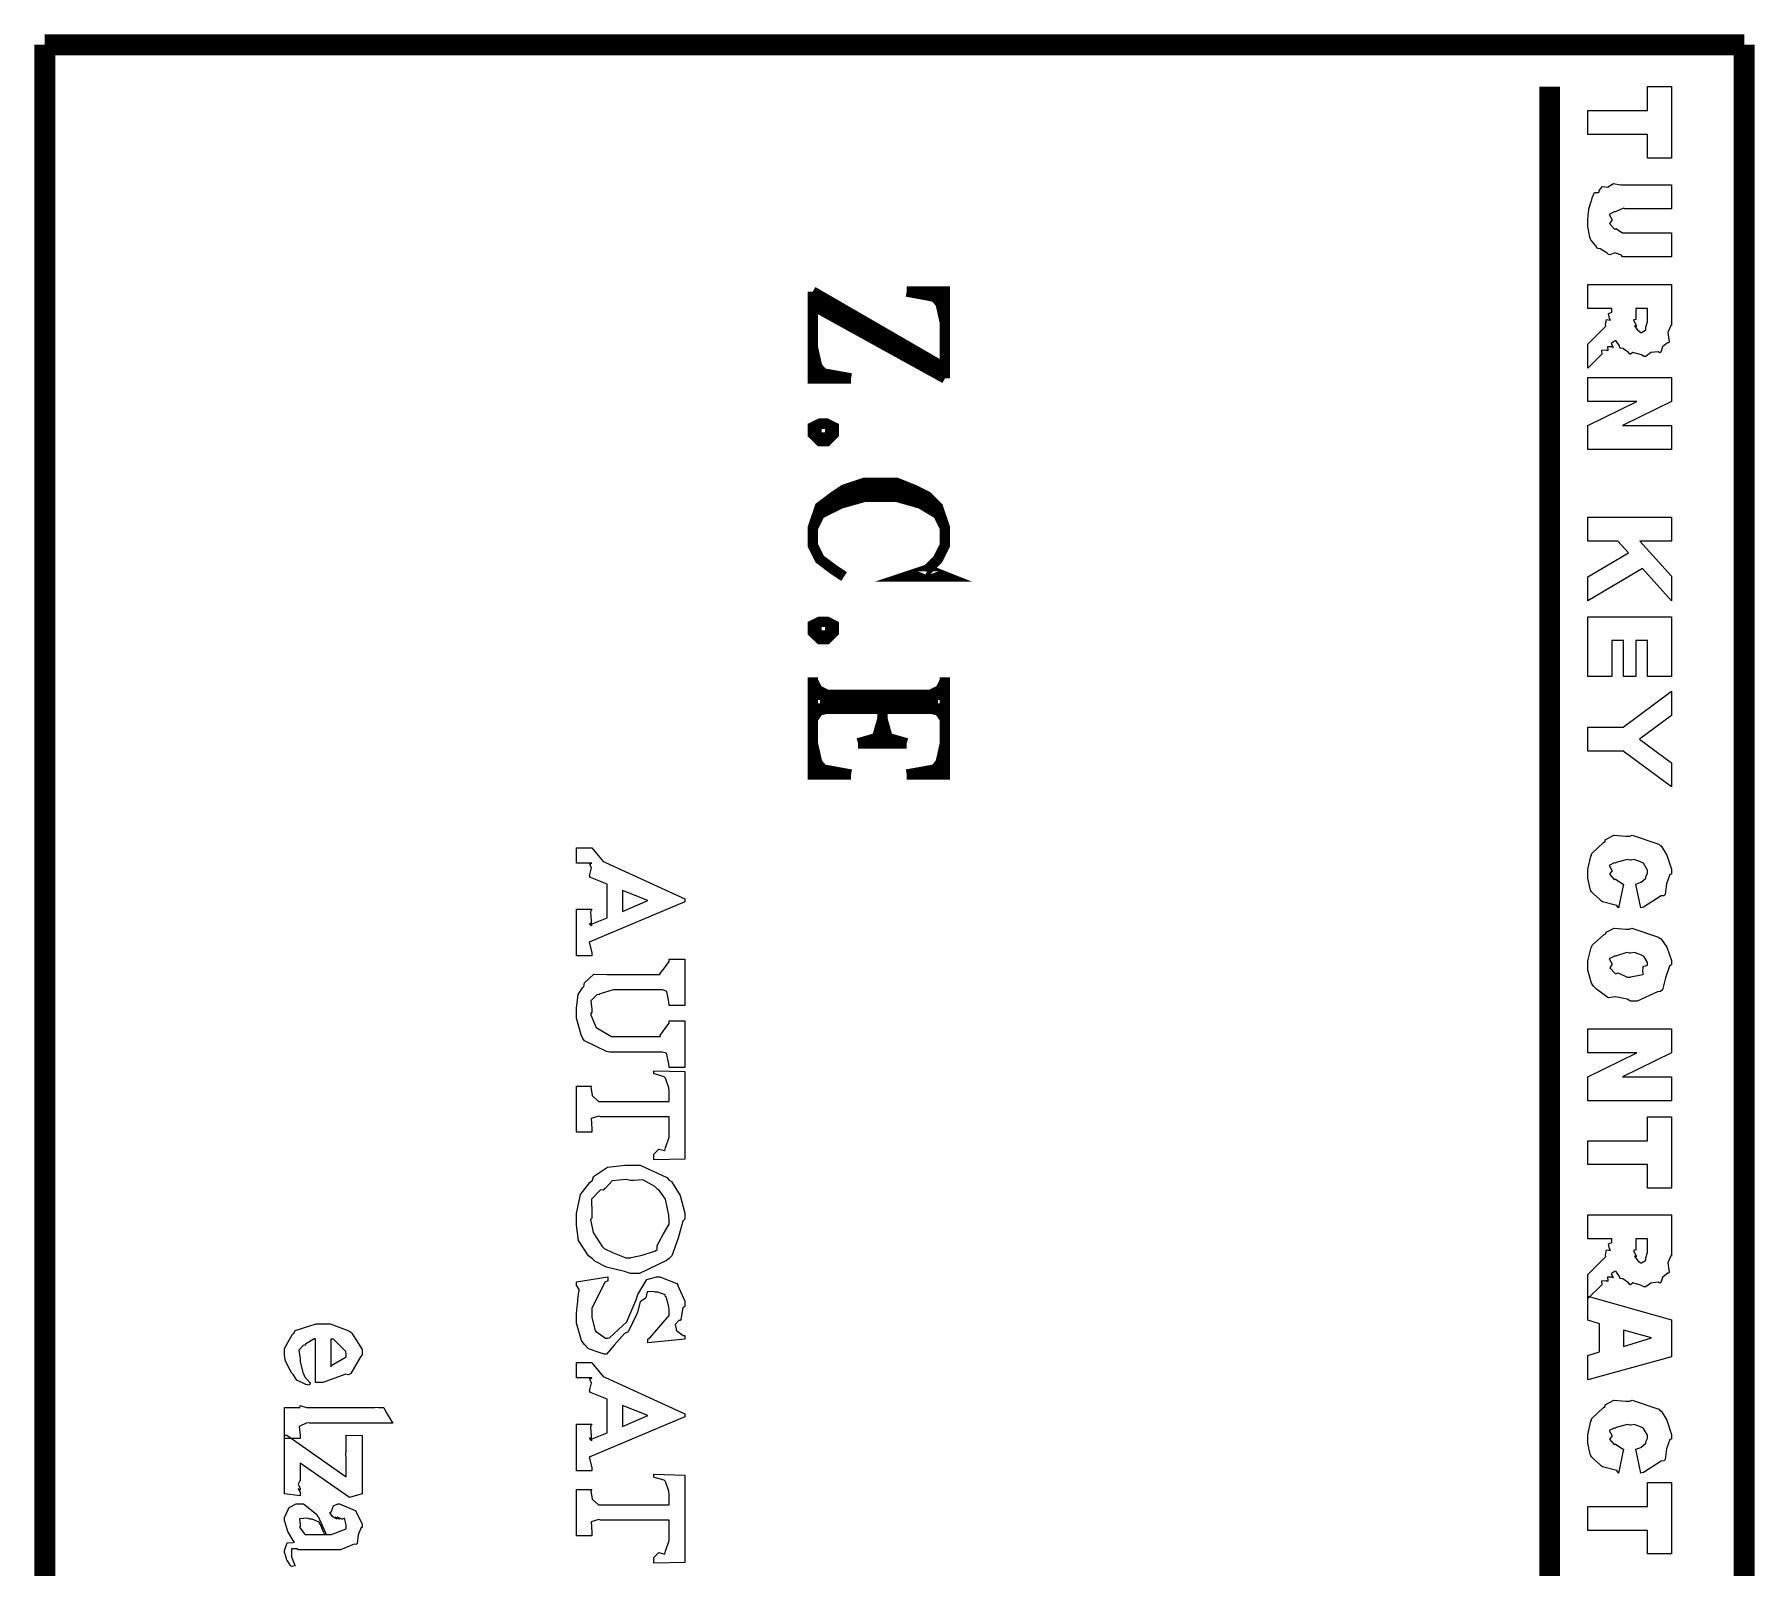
# Model space of a CAD drawing. Extents: x 0.2 to 11.6, y 0 to 16.4.
# Drawn here: x 1.257 to 2.082, y 1.586 to 2.322 of the extents above; entities that cross this region are included whole.
import ezdxf

# ---------------------------------------------------------------- set-up
doc = ezdxf.new("R2010")
doc.units = 0
doc.header["$MEASUREMENT"] = 0

msp = doc.modelspace()

# ---------------------------------------------------------------- linework, layer by layer
at = {"color": 0}
for points, const_width in [([(1.26166, 0.125), (1.26166, 2.31668)], 0.01), ([(2.07667, 2.31668), (1.26166, 2.31668)], 0.01), ([(2.07667, 2.31668), (2.07667, 0.125)], 0.01), ([(1.98335, 2.29665), (1.98335, 1.43164)], 0.01), ([(1.69336, 2.16168), (1.62999, 2.19835)], 0.005), ([(1.62999, 2.19835), (1.62999, 2.15668), (1.64833, 2.15668)], 0.005), ([(1.69336, 2.16), (1.62999, 2.19499)], 0.005), ([(1.69336, 2.15668), (1.69336, 2.19835), (1.67503, 2.19835)], 0.005), ([(1.69336, 2.19499), (1.67503, 2.19835)], 0.005), ([(1.69336, 2.19168), (1.685, 2.19835)], 0.005), ([(1.69336, 2.19), (1.68668, 2.19835)], 0.005), ([(1.69336, 2.18332), (1.69, 2.19835)], 0.005), ([(1.69336, 2.15668), (1.62999, 2.19168)], 0.005), ([(1.62999, 2.17165), (1.63336, 2.15668)], 0.005), ([(1.62999, 2.16499), (1.63667, 2.15668)], 0.005), ([(1.62999, 2.16168), (1.63997, 2.15668)], 0.005), ([(1.62999, 2.16), (1.64833, 2.15668)], 0.005), ([(1.685, 2.065), (1.69336, 2.06168), (1.67503, 2.06168), (1.685, 2.065), (1.69, 2.06999), (1.69336, 2.07667), (1.69336, 2.08501), (1.69, 2.095), (1.685, 2.09999), (1.67833, 2.10335), (1.66997, 2.10667), (1.655, 2.10667), (1.64501, 2.10335), (1.63997, 2.09999), (1.63336, 2.095), (1.62999, 2.08501), (1.62999, 2.07667), (1.63336, 2.06999), (1.63997, 2.065), (1.64501, 2.06168)], 0.005), ([(1.685, 2.09668), (1.67833, 2.09999), (1.66997, 2.10335), (1.655, 2.10335), (1.64501, 2.09999), (1.63997, 2.09668)], 0.005), ([(1.69336, 2.08501), (1.69, 2.09169), (1.68164, 2.09668), (1.66997, 2.09999), (1.655, 2.09999), (1.64333, 2.09668), (1.63336, 2.09169), (1.62999, 2.08501)], 0.005), ([(1.62999, 2.01335), (1.62999, 1.96669), (1.64833, 1.96669)], 0.005), ([(1.63336, 2.00499), (1.62999, 2.01167)], 0.005), ([(1.69336, 2.01335), (1.69336, 1.96669), (1.67503, 1.96669)], 0.005), ([(1.69336, 2.01167), (1.69, 2.00499)], 0.005), ([(1.63667, 2.00499), (1.62999, 2.00836)], 0.005), ([(1.69336, 2.00499), (1.62999, 2.00499)], 0.005), ([(1.69336, 2.00836), (1.68668, 2.00499)], 0.005), ([(1.69336, 1.99832), (1.62999, 1.99832)], 0.005), ([(1.63667, 1.99832), (1.62999, 1.99669)], 0.005), ([(1.63336, 1.99832), (1.62999, 1.99333)], 0.005), ([(1.69, 2.00168), (1.63336, 2.00168)], 0.005), ([(1.66667, 1.98167), (1.66336, 1.99333), (1.66, 1.98167)], 0.005), ([(1.66336, 1.99832), (1.66336, 1.98167)], 0.005), ([(1.69336, 1.99669), (1.68668, 1.99832)], 0.005), ([(1.69336, 1.99333), (1.69, 1.99832)], 0.005), ([(1.66997, 1.98167), (1.66336, 1.98665), (1.65668, 1.98167)], 0.005), ([(1.62999, 1.98167), (1.63336, 1.96669)], 0.005), ([(1.67503, 1.98167), (1.66336, 1.98503), (1.65169, 1.98167)], 0.005), ([(1.67503, 1.98167), (1.65169, 1.98167)], 0.005), ([(1.69336, 1.98167), (1.69, 1.96669)], 0.005), ([(1.62999, 1.97499), (1.63667, 1.96669)], 0.005), ([(1.62999, 1.97168), (1.63997, 1.96669)], 0.005), ([(1.62999, 1.97), (1.64833, 1.96669)], 0.005), ([(1.69336, 1.97), (1.67503, 1.96669)], 0.005), ([(1.69336, 1.97168), (1.685, 1.96669)], 0.005), ([(1.69336, 1.97499), (1.68668, 1.96669)], 0.005)]:
    msp.add_lwpolyline(points, dxfattribs=dict(at, const_width=const_width))
for points in [[(2.04183, 2.29665), (2.04183, 2.26238), (2.03033, 2.26238), (2.03033, 2.27365), (2.00168, 2.27365), (2.00168, 2.28515), (2.03033, 2.28515), (2.03033, 2.29665), (2.04183, 2.29665)], [(2.04183, 2.22657), (2.04183, 2.21506), (2.01839, 2.21506), (2.01785, 2.21582), (2.01465, 2.2169), (2.01221, 2.21599), (2.01167, 2.21615), (2.01074, 2.2169), (2.00754, 2.21881), (2.00646, 2.21903), (2.00624, 2.21918), (2.00549, 2.22026), (2.00315, 2.22319), (2.00299, 2.22353), (2.00265, 2.22439), (2.00168, 2.2296), (2.00168, 2.23133), (2.00168, 2.23281), (2.00206, 2.23665), (2.00211, 2.23719), (2.00217, 2.23807), (2.00347, 2.24208), (2.00364, 2.2424), (2.00369, 2.24333), (2.00493, 2.24593), (2.00678, 2.24582), (2.00711, 2.2461), (2.00706, 2.24675), (2.00868, 2.24875), (2.01129, 2.24837), (2.01167, 2.24849), (2.01161, 2.24875), (2.01394, 2.25017), (2.01731, 2.24957), (2.01839, 2.24957), (2.04183, 2.24957), (2.04183, 2.23807), (2.01947, 2.23807), (2.01872, 2.23833), (2.01525, 2.23682), (2.01492, 2.23654), (2.01426, 2.23665), (2.01199, 2.23535), (2.01318, 2.23301), (2.01318, 2.23221), (2.01307, 2.23226), (2.01215, 2.23107), (2.01449, 2.22835), (2.01471, 2.22808), (2.01471, 2.22814), (2.01514, 2.22862), (2.01839, 2.22657), (2.01947, 2.22657), (2.04183, 2.22657)], [(2.00168, 2.20176), (2.04183, 2.20176), (2.04183, 2.18201), (2.04144, 2.18207), (2.03999, 2.17871), (2.04075, 2.17426), (2.04053, 2.17378), (2.03982, 2.17378), (2.03754, 2.17182), (2.03674, 2.16932), (2.03618, 2.169), (2.03543, 2.16949), (2.03196, 2.16906), (2.02946, 2.16726), (2.0286, 2.16726), (2.02746, 2.16797), (2.02333, 2.16911), (2.02214, 2.16829), (2.02186, 2.16835), (2.02115, 2.16917), (2.0185, 2.17111), (2.01731, 2.17122), (2.01708, 2.17139), (2.01682, 2.17225), (2.01546, 2.17432), (2.01535, 2.17464), (2.01476, 2.17469), (2.01281, 2.17344), (2.01378, 2.17176), (2.01361, 2.1716), (2.01313, 2.17188), (2.01118, 2.17188), (2.01129, 2.17003), (2.01101, 2.16986), (2.01053, 2.17019), (2.00831, 2.17003), (2.0084, 2.16824), (2.00819, 2.16812), (2.00168, 2.16162), (2.00168, 2.17312), (2.01036, 2.18181), (2.01014, 2.18251), (2.01058, 2.18494), (2.01247, 2.18468), (2.01253, 2.18485), (2.0121, 2.18544), (2.01167, 2.18782), (2.01318, 2.18853), (2.01318, 2.18875), (2.01318, 2.19026), (2.00168, 2.19026), (2.00168, 2.20176)], [(2.02468, 2.19026), (2.02468, 2.18485), (2.02458, 2.18494), (2.0236, 2.18474), (2.0249, 2.18201), (2.0249, 2.18158), (2.02479, 2.18175), (2.02408, 2.18197), (2.02567, 2.17974), (2.02576, 2.17964), (2.02576, 2.17964), (2.02707, 2.17876), (2.0275, 2.17876), (2.0275, 2.17876), (2.02935, 2.17985), (2.02946, 2.18007), (2.02957, 2.18121), (2.03033, 2.18381), (2.03033, 2.18463), (2.03033, 2.19026), (2.02468, 2.19026)], [(2.04183, 2.15713), (2.04183, 2.14561), (2.01839, 2.13411), (2.04183, 2.13411), (2.04183, 2.12261), (2.00168, 2.12261), (2.00168, 2.13411), (2.02513, 2.14561), (2.00168, 2.14561), (2.00168, 2.15713), (2.04183, 2.15713)], [(2.04183, 2.09022), (2.04183, 2.07872), (2.02664, 2.07872), (2.04183, 2.06179), (2.04183, 2.05007), (2.02794, 2.06549), (2.00168, 2.05007), (2.00168, 2.06158), (2.02121, 2.07308), (2.016, 2.07872), (2.00168, 2.07872), (2.00168, 2.09022), (2.04183, 2.09022)], [(2.04183, 2.04243), (2.04183, 2.01378), (2.03033, 2.01378), (2.03033, 2.03093), (2.02468, 2.03093), (2.02468, 2.01378), (2.01882, 2.01378), (2.01882, 2.03093), (2.01318, 2.03093), (2.01318, 2.01378), (2.00168, 2.01378), (2.00168, 2.04243), (2.04183, 2.04243)], [(2.04183, 2.00663), (2.04183, 1.99511), (2.02642, 1.98361), (2.04183, 1.97233), (2.04183, 1.96083), (2.01861, 1.97797), (2.00168, 1.97797), (2.00168, 1.98947), (2.01861, 1.98947), (2.04183, 2.00663)], [(1.51665, 1.87978), (1.51665, 1.90213), (1.52403, 1.90213), (1.52344, 1.90093), (1.52382, 1.8941), (1.52382, 1.8941), (1.5236, 1.89447), (1.52285, 1.89551), (1.52339, 1.89475), (1.52339, 1.89475), (1.53142, 1.898), (1.53142, 1.91407), (1.52339, 1.91732), (1.52289, 1.91808), (1.52382, 1.92199), (1.52382, 1.9221), (1.5236, 1.92247), (1.52311, 1.92389), (1.52403, 1.92421), (1.52403, 1.92426), (1.51665, 1.92426), (1.51665, 1.93164), (1.52403, 1.93164), (1.52393, 1.93153), (1.52946, 1.92503), (1.53054, 1.92449), (1.56853, 1.90713), (1.56853, 1.9056), (1.52274, 1.88629), (1.52274, 1.88629), (1.52403, 1.8814), (1.52403, 1.87978), (1.51665, 1.87978)], [(2.01882, 1.91422), (2.01644, 1.90272), (2.01557, 1.90397), (2.00874, 1.90565), (2.00819, 1.90597), (2.00732, 1.9069), (2.0045, 1.9094), (2.00347, 1.91054), (2.00319, 1.91097), (2.00282, 1.91183), (2.00168, 1.91704), (2.00168, 1.91878), (2.00168, 1.92111), (2.00315, 1.92751), (2.00342, 1.92811), (2.00364, 1.92882), (2.00917, 1.93419), (2.00993, 1.93463), (2.00999, 1.93544), (2.01417, 1.93767), (2.01997, 1.93722), (2.02186, 1.93722), (2.02294, 1.93772), (2.03575, 1.93326), (2.03662, 1.93246), (2.03689, 1.93257), (2.03965, 1.92806), (2.04183, 1.92128), (2.04183, 1.919), (2.04101, 1.91878), (2.03939, 1.91433), (2.03879, 1.90924), (2.03814, 1.90858), (2.03683, 1.90847), (2.02832, 1.90306), (2.02707, 1.90272), (2.02468, 1.91422), (2.02468, 1.91422), (2.02718, 1.91504), (2.02729, 1.9151), (2.02729, 1.9151), (2.02935, 1.91689), (2.02946, 1.91704), (2.02957, 1.91775), (2.03033, 1.91922), (2.03033, 1.91965), (2.03028, 1.9209), (2.02838, 1.92415), (2.02794, 1.92443), (2.02696, 1.92486), (2.02393, 1.926), (2.0224, 1.92572), (2.02186, 1.92572), (2.02051, 1.926), (2.01525, 1.92449), (2.01492, 1.92421), (2.01426, 1.92432), (2.01199, 1.92307), (2.01318, 1.92085), (2.01318, 1.92008), (2.01307, 1.92014), (2.0121, 1.91894), (2.01426, 1.91639), (2.01449, 1.91618), (2.01449, 1.91624), (2.01476, 1.91667), (2.01839, 1.91433), (2.01882, 1.91422)], [(1.53879, 1.90104), (1.55094, 1.90625), (1.53879, 1.91103), (1.53879, 1.90104)], [(2.02165, 1.89258), (2.02274, 1.89307), (2.03554, 1.88878), (2.0364, 1.88803), (2.03674, 1.88813), (2.03961, 1.8839), (2.04183, 1.87756), (2.04183, 1.87543), (2.04081, 1.87478), (2.03901, 1.86914), (2.03749, 1.86339), (2.03662, 1.86262), (2.03515, 1.86253), (2.02539, 1.85807), (2.02208, 1.85807), (2.02056, 1.859), (2.01497, 1.86014), (2.01156, 1.85969), (2.01079, 1.86003), (2.0096, 1.861), (2.00581, 1.86376), (2.00444, 1.86518), (2.00407, 1.86567), (2.00347, 1.86669), (2.00168, 1.87294), (2.00168, 1.875), (2.00168, 1.87733), (2.00331, 1.88374), (2.00364, 1.88433), (2.00385, 1.88499), (2.0096, 1.89003), (2.01036, 1.8904), (2.01042, 1.89111), (2.01438, 1.89307), (2.01986, 1.89258), (2.02165, 1.89258)], [(2.02165, 1.88108), (2.0204, 1.88135), (2.01546, 1.87983), (2.01514, 1.87956), (2.01443, 1.87967), (2.01199, 1.87836), (2.01318, 1.87603), (2.01318, 1.87522), (2.01307, 1.87528), (2.01226, 1.87408), (2.01481, 1.87136), (2.01514, 1.8711), (2.01514, 1.8711), (2.01617, 1.87164), (2.02061, 1.86957), (2.02208, 1.86957), (2.02229, 1.86968), (2.02806, 1.87088), (2.02838, 1.8711), (2.02806, 1.87181), (2.02826, 1.87463), (2.03033, 1.87528), (2.03033, 1.87543), (2.03028, 1.87651), (2.02869, 1.87929), (2.02838, 1.87956), (2.02735, 1.88004), (2.02414, 1.88129), (2.02229, 1.88108), (2.02165, 1.88108)], [(1.56114, 1.82628), (1.56099, 1.82801), (1.55974, 1.83311), (1.55757, 1.83365), (1.55681, 1.83365), (1.53271, 1.83365), (1.53108, 1.83393), (1.52046, 1.83908), (1.51969, 1.84017), (1.51893, 1.84185), (1.51665, 1.84987), (1.51665, 1.85254), (1.51665, 1.85471), (1.51753, 1.86122), (1.51958, 1.86436), (1.52012, 1.86513), (1.52046, 1.86681), (1.52501, 1.87104), (1.53114, 1.87076), (1.53315, 1.87076), (1.55681, 1.87076), (1.55664, 1.87115), (1.55854, 1.87358), (1.56114, 1.87701), (1.56114, 1.87815), (1.56853, 1.87815), (1.56853, 1.85601), (1.56114, 1.85601), (1.56099, 1.85769), (1.5599, 1.86262), (1.55811, 1.86339), (1.55746, 1.86339), (1.53554, 1.86339), (1.53424, 1.8635), (1.52794, 1.8616), (1.5275, 1.86122), (1.52647, 1.86111), (1.52354, 1.85824), (1.52403, 1.85417), (1.52403, 1.85275), (1.52344, 1.85178), (1.52604, 1.84543), (1.53336, 1.84104), (1.53575, 1.84104), (1.55701, 1.84104), (1.55681, 1.84153), (1.55854, 1.84412), (1.56114, 1.84754), (1.56114, 1.84864), (1.56853, 1.84864), (1.56853, 1.82628), (1.56114, 1.82628)], [(2.04183, 1.84478), (2.04183, 1.83328), (2.01839, 1.82178), (2.04183, 1.82178), (2.04183, 1.81028), (2.00168, 1.81028), (2.00168, 1.82178), (2.02513, 1.83328), (2.00168, 1.83328), (2.00168, 1.84478), (2.04183, 1.84478)], [(1.55376, 1.7819), (1.55376, 1.78386), (1.55376, 1.78467), (1.5561, 1.78706), (1.55886, 1.78635), (1.55897, 1.78646), (1.55931, 1.78771), (1.56114, 1.79281), (1.56114, 1.79449), (1.56114, 1.80251), (1.52815, 1.80251), (1.52729, 1.8029), (1.52365, 1.80176), (1.52403, 1.79682), (1.52403, 1.79514), (1.51665, 1.79514), (1.51665, 1.81728), (1.52403, 1.81728), (1.52349, 1.81674), (1.52414, 1.81272), (1.52718, 1.8099), (1.52815, 1.8099), (1.56114, 1.8099), (1.56114, 1.81489), (1.56093, 1.81651), (1.55935, 1.82113), (1.55897, 1.8214), (1.55875, 1.82178), (1.55447, 1.82297), (1.55376, 1.82314), (1.55376, 1.82465), (1.56853, 1.82422), (1.56853, 1.78233), (1.55376, 1.7819)], [(2.04183, 1.80263), (2.04183, 1.76833), (2.03033, 1.76833), (2.03033, 1.77962), (2.00168, 1.77962), (2.00168, 1.79112), (2.03033, 1.79112), (2.03033, 1.80263), (2.04183, 1.80263)], [(1.54249, 1.72749), (1.53971, 1.72835), (1.53103, 1.73053), (1.5255, 1.73329), (1.52425, 1.73443), (1.52235, 1.73594), (1.51764, 1.74322), (1.51665, 1.75065), (1.51665, 1.7531), (1.51665, 1.75618), (1.51856, 1.76531), (1.523, 1.771), (1.52425, 1.77219), (1.52485, 1.77399), (1.53157, 1.77849), (1.53976, 1.77935), (1.54249, 1.77935), (1.54715, 1.77935), (1.55994, 1.77339), (1.56114, 1.77219), (1.56218, 1.7716), (1.56635, 1.76486), (1.56853, 1.7564), (1.56853, 1.75353), (1.56771, 1.75256), (1.56543, 1.74436), (1.56239, 1.73583), (1.56114, 1.73465), (1.55974, 1.73372), (1.54682, 1.72749), (1.54249, 1.72749)], [(1.54249, 1.73486), (1.54281, 1.73514), (1.54807, 1.73628), (1.55447, 1.73833), (1.55528, 1.73899), (1.55539, 1.74083), (1.55832, 1.74642), (1.56114, 1.75114), (1.56114, 1.75265), (1.56093, 1.75532), (1.5594, 1.76313), (1.55664, 1.76687), (1.55572, 1.76764), (1.55419, 1.7691), (1.5485, 1.7724), (1.544, 1.77197), (1.54249, 1.77197), (1.54047, 1.77251), (1.53375, 1.77181), (1.53033, 1.76818), (1.52946, 1.76742), (1.52815, 1.76753), (1.52382, 1.76307), (1.52403, 1.75624), (1.52403, 1.75396), (1.52344, 1.75336), (1.52458, 1.74713), (1.52892, 1.74029), (1.52989, 1.73942), (1.52989, 1.73942), (1.5339, 1.73757), (1.54036, 1.73486), (1.54249, 1.73486)], [(2.00168, 1.75553), (2.04183, 1.75553), (2.04183, 1.73579), (2.04144, 1.73583), (2.03999, 1.73247), (2.04075, 1.72803), (2.04053, 1.72754), (2.03982, 1.72754), (2.03754, 1.72558), (2.03674, 1.7231), (2.03618, 1.72276), (2.03543, 1.72325), (2.03196, 1.72282), (2.02946, 1.72103), (2.0286, 1.72103), (2.02746, 1.72174), (2.02333, 1.72287), (2.02214, 1.72206), (2.02186, 1.72211), (2.02115, 1.72293), (2.0185, 1.72488), (2.01731, 1.72499), (2.01708, 1.72515), (2.01682, 1.72601), (2.01546, 1.72808), (2.01535, 1.7284), (2.01476, 1.72846), (2.01281, 1.72721), (2.01378, 1.72553), (2.01361, 1.72537), (2.01313, 1.72564), (2.01118, 1.72564), (2.01129, 1.72379), (2.01101, 1.72364), (2.01053, 1.72396), (2.00831, 1.72379), (2.0084, 1.722), (2.00819, 1.7219), (2.00168, 1.71539), (2.00168, 1.72689), (2.01036, 1.73557), (2.01014, 1.73628), (2.01058, 1.73872), (2.01247, 1.73844), (2.01253, 1.73861), (2.0121, 1.73921), (2.01167, 1.7416), (2.01318, 1.74229), (2.01318, 1.74251), (2.01318, 1.74403), (2.00168, 1.74403), (2.00168, 1.75553)], [(2.02468, 1.74403), (2.02468, 1.73861), (2.02458, 1.73872), (2.0236, 1.7385), (2.0249, 1.73579), (2.0249, 1.73535), (2.02479, 1.73551), (2.02408, 1.73574), (2.02567, 1.73351), (2.02576, 1.7334), (2.02576, 1.7334), (2.02707, 1.73253), (2.0275, 1.73253), (2.0275, 1.73253), (2.02935, 1.73361), (2.02946, 1.73383), (2.02957, 1.73497), (2.03033, 1.73757), (2.03033, 1.73839), (2.03033, 1.74403), (2.02468, 1.74403)], [(1.52989, 1.68875), (1.52806, 1.6894), (1.52246, 1.69129), (1.52046, 1.69342), (1.51992, 1.69417), (1.5191, 1.69532), (1.51665, 1.70361), (1.51665, 1.70632), (1.51665, 1.70817), (1.51719, 1.713), (1.51731, 1.71371), (1.51736, 1.71496), (1.51774, 1.71869), (1.51796, 1.71903), (1.51796, 1.71913), (1.5179, 1.71978), (1.51687, 1.72146), (1.51665, 1.72151), (1.51665, 1.72347), (1.53163, 1.72586), (1.53163, 1.7239), (1.53028, 1.72319), (1.52403, 1.71056), (1.52403, 1.70632), (1.52403, 1.70632), (1.52567, 1.70014), (1.52599, 1.6996), (1.52599, 1.6996), (1.52718, 1.69874), (1.53054, 1.69635), (1.53163, 1.69635), (1.5325, 1.6965), (1.54075, 1.70432), (1.54139, 1.70589), (1.54531, 1.71479), (1.54601, 1.71739), (1.5504, 1.7245), (1.55507, 1.72586), (1.55658, 1.72586), (1.55658, 1.72586), (1.56472, 1.7226), (1.56526, 1.72194), (1.56526, 1.72163), (1.56853, 1.71408), (1.56853, 1.71153), (1.56771, 1.71099), (1.56674, 1.70535), (1.56635, 1.70481), (1.56581, 1.70486), (1.56392, 1.70296), (1.5644, 1.70096), (1.5644, 1.70025), (1.5644, 1.70025), (1.56467, 1.70008), (1.56788, 1.69775), (1.56853, 1.69764), (1.56853, 1.6959), (1.55094, 1.69417), (1.55094, 1.6959), (1.55214, 1.69689), (1.56114, 1.70725), (1.56114, 1.71067), (1.56093, 1.71132), (1.55974, 1.71593), (1.5594, 1.71631), (1.55914, 1.71718), (1.55561, 1.71847), (1.55442, 1.71847), (1.55365, 1.71886), (1.55062, 1.71864), (1.54986, 1.71576), (1.54943, 1.71522), (1.54932, 1.71533), (1.54719, 1.71382), (1.54596, 1.70893), (1.54551, 1.70806), (1.54139, 1.69938), (1.53965, 1.69868), (1.53467, 1.69303), (1.53108, 1.68875), (1.52989, 1.68875)], [(2.00732, 1.68983), (2.00732, 1.70329), (2.00168, 1.70503), (2.00168, 1.71653), (2.04183, 1.70524), (2.04183, 1.68744), (2.00168, 1.67637), (2.00168, 1.6881), (2.00732, 1.68983)], [(1.3884, 1.67383), (1.38688, 1.67415), (1.38249, 1.67622), (1.38075, 1.67893), (1.38015, 1.67969), (1.37939, 1.6811), (1.37712, 1.68544), (1.37668, 1.68815), (1.37668, 1.68901), (1.37668, 1.69151), (1.38048, 1.69835), (1.38124, 1.699), (1.38173, 1.70008), (1.39182, 1.70335), (1.39512, 1.70335), (1.39844, 1.70335), (1.4075, 1.69993), (1.40836, 1.69922), (1.40896, 1.69883), (1.41379, 1.69103), (1.41379, 1.68838), (1.41303, 1.68744), (1.40836, 1.67942), (1.40728, 1.67882), (1.40597, 1.6791), (1.39507, 1.67513), (1.39144, 1.67513), (1.39144, 1.69596), (1.39122, 1.69624), (1.38661, 1.69347), (1.38623, 1.69293), (1.38574, 1.69308), (1.38341, 1.69065), (1.38406, 1.68653), (1.38406, 1.68511), (1.38406, 1.68511), (1.38552, 1.67953), (1.3858, 1.67904), (1.3858, 1.67904), (1.38612, 1.67796), (1.38873, 1.67513), (1.38906, 1.67492), (1.3884, 1.67383)], [(2.01882, 1.69243), (2.03228, 1.69656), (2.01882, 1.70025), (2.01882, 1.69243)], [(1.39882, 1.68272), (1.39936, 1.68343), (1.40619, 1.6875), (1.40619, 1.68881), (1.40608, 1.68994), (1.40007, 1.69586), (1.39882, 1.69596), (1.39882, 1.68272)], [(1.51665, 1.63282), (1.51665, 1.65517), (1.52403, 1.65517), (1.52344, 1.65397), (1.52382, 1.64714), (1.52382, 1.64714), (1.5236, 1.64751), (1.52285, 1.64854), (1.52339, 1.64779), (1.52339, 1.64779), (1.53142, 1.65104), (1.53142, 1.6671), (1.52339, 1.67036), (1.52289, 1.67111), (1.52382, 1.67503), (1.52382, 1.67513), (1.5236, 1.67551), (1.52311, 1.67692), (1.52403, 1.67725), (1.52403, 1.67731), (1.51665, 1.67731), (1.51665, 1.68468), (1.52403, 1.68468), (1.52393, 1.68457), (1.52946, 1.67806), (1.53054, 1.67751), (1.56853, 1.66015), (1.56853, 1.65864), (1.52274, 1.63932), (1.52274, 1.63932), (1.52403, 1.63444), (1.52403, 1.63282), (1.51665, 1.63282)], [(2.01882, 1.64324), (2.01644, 1.63172), (2.01557, 1.63297), (2.00874, 1.63465), (2.00819, 1.63499), (2.00732, 1.6359), (2.0045, 1.6384), (2.00347, 1.63954), (2.00319, 1.63997), (2.00282, 1.64085), (2.00168, 1.64606), (2.00168, 1.64779), (2.00168, 1.65012), (2.00315, 1.65653), (2.00342, 1.65713), (2.00364, 1.65782), (2.00917, 1.66319), (2.00993, 1.66362), (2.00999, 1.66444), (2.01417, 1.66667), (2.01997, 1.66624), (2.02186, 1.66624), (2.02294, 1.66672), (2.03575, 1.66228), (2.03662, 1.66146), (2.03689, 1.66157), (2.03965, 1.65707), (2.04183, 1.65028), (2.04183, 1.648), (2.04101, 1.64779), (2.03939, 1.64333), (2.03879, 1.63824), (2.03814, 1.63758), (2.03683, 1.63747), (2.02832, 1.63206), (2.02707, 1.63172), (2.02468, 1.64324), (2.02468, 1.64324), (2.02718, 1.64404), (2.02729, 1.6441), (2.02729, 1.6441), (2.02935, 1.64589), (2.02946, 1.64606), (2.02957, 1.64675), (2.03033, 1.64822), (2.03033, 1.64865), (2.03028, 1.6499), (2.02838, 1.65315), (2.02794, 1.65343), (2.02696, 1.65386), (2.02393, 1.655), (2.0224, 1.65474), (2.02186, 1.65474), (2.02051, 1.655), (2.01525, 1.65349), (2.01492, 1.65321), (2.01426, 1.65332), (2.01199, 1.65207), (2.01318, 1.64985), (2.01318, 1.64908), (2.01307, 1.64914), (2.0121, 1.64794), (2.01426, 1.6454), (2.01449, 1.64518), (2.01449, 1.64524), (2.01476, 1.64567), (2.01839, 1.64333), (2.01882, 1.64324)], [(1.37668, 1.64833), (1.37668, 1.66308), (1.38406, 1.66308), (1.38395, 1.66319), (1.38417, 1.66407), (1.38721, 1.66308), (1.38818, 1.66308), (1.41986, 1.66308), (1.41992, 1.66325), (1.42171, 1.66308), (1.42225, 1.66308), (1.42225, 1.66308), (1.4229, 1.66308), (1.4229, 1.66308), (1.42421, 1.66308), (1.42421, 1.66308), (1.42513, 1.66114), (1.428, 1.65657), (1.42854, 1.65571), (1.3884, 1.65571), (1.38726, 1.65576), (1.38368, 1.65403), (1.38406, 1.64979), (1.38406, 1.64833), (1.37668, 1.64833)], [(1.53879, 1.65408), (1.55094, 1.65929), (1.53879, 1.66407), (1.53879, 1.65408)], [(1.38406, 1.62082), (1.37668, 1.62169), (1.37668, 1.6499), (1.37777, 1.6499), (1.40619, 1.62993), (1.40619, 1.6371), (1.40614, 1.63818), (1.40597, 1.6415), (1.40619, 1.64165), (1.40619, 1.64165), (1.40619, 1.64187), (1.40619, 1.64236), (1.40619, 1.64253), (1.40619, 1.6499), (1.41379, 1.64968), (1.41379, 1.62169), (1.40771, 1.61996), (1.38406, 1.63644), (1.38406, 1.62799), (1.38395, 1.62804), (1.38314, 1.62631), (1.38406, 1.62435), (1.38406, 1.62364), (1.38395, 1.62386), (1.38314, 1.62414), (1.38406, 1.6225), (1.38406, 1.6219), (1.38406, 1.62082)], [(1.55376, 1.58843), (1.55376, 1.59039), (1.55376, 1.59119), (1.5561, 1.59358), (1.55886, 1.59289), (1.55897, 1.59299), (1.55931, 1.59424), (1.56114, 1.59933), (1.56114, 1.60101), (1.56114, 1.60906), (1.52815, 1.60906), (1.52729, 1.60943), (1.52365, 1.60829), (1.52403, 1.60335), (1.52403, 1.60167), (1.51665, 1.60167), (1.51665, 1.62381), (1.52403, 1.62381), (1.52349, 1.62326), (1.52414, 1.61925), (1.52718, 1.61643), (1.52815, 1.61643), (1.56114, 1.61643), (1.56114, 1.62142), (1.56093, 1.62304), (1.55935, 1.62765), (1.55897, 1.62793), (1.55875, 1.62831), (1.55447, 1.6295), (1.55376, 1.62967), (1.55376, 1.63118), (1.56853, 1.63075), (1.56853, 1.58886), (1.55376, 1.58843)], [(2.04183, 1.62722), (2.04183, 1.59293), (2.03033, 1.59293), (2.03033, 1.60422), (2.00168, 1.60422), (2.00168, 1.61572), (2.03033, 1.61572), (2.03033, 1.62722), (2.04183, 1.62722)], [(1.37994, 1.58686), (1.37956, 1.58735), (1.37798, 1.58968), (1.37777, 1.5899), (1.3776, 1.59076), (1.37684, 1.59332), (1.37668, 1.59338), (1.37668, 1.59338), (1.37668, 1.59463), (1.37788, 1.59819), (1.3807, 1.59847), (1.38146, 1.59858), (1.38075, 1.59939), (1.37826, 1.60368), (1.37798, 1.60422), (1.37777, 1.60531), (1.37684, 1.60856), (1.37668, 1.60889), (1.37668, 1.609), (1.37668, 1.6104), (1.37831, 1.61426), (1.37863, 1.61464), (1.3788, 1.61524), (1.38227, 1.61703), (1.38341, 1.61703), (1.38569, 1.61703), (1.39199, 1.61199), (1.39253, 1.61094), (1.39274, 1.61083), (1.39632, 1.60308), (1.39665, 1.60226), (1.39903, 1.60226), (1.39953, 1.60238), (1.40619, 1.60493), (1.40619, 1.60574), (1.40614, 1.60688), (1.40543, 1.61014), (1.4044, 1.60965), (1.40403, 1.60965), (1.40354, 1.60992), (1.40186, 1.61062), (1.40294, 1.60965), (1.40294, 1.60965), (1.4025, 1.60992), (1.40093, 1.61062), (1.40186, 1.60965), (1.40186, 1.60965), (1.40126, 1.60997), (1.39942, 1.61089), (1.3999, 1.61074), (1.3999, 1.61074), (1.39942, 1.61111), (1.39828, 1.61274), (1.39925, 1.61322), (1.39925, 1.61333), (1.39908, 1.6135), (1.40018, 1.616), (1.40033, 1.61615), (1.40033, 1.61615), (1.40229, 1.61703), (1.40294, 1.61703), (1.40294, 1.61703), (1.41049, 1.61376), (1.41097, 1.61312), (1.41092, 1.6129), (1.41379, 1.60736), (1.41379, 1.60553), (1.41336, 1.60558), (1.41189, 1.60215), (1.41146, 1.59793), (1.41097, 1.5975), (1.41, 1.59754), (1.40343, 1.59489), (1.40121, 1.59489), (1.38319, 1.59489), (1.3826, 1.59532), (1.37994, 1.59532), (1.37994, 1.59304), (1.37994, 1.59229), (1.37994, 1.59229), (1.37999, 1.59147), (1.3814, 1.58783), (1.38167, 1.58729), (1.37994, 1.58686)], [(1.38645, 1.60226), (1.39621, 1.60226), (1.39551, 1.60297), (1.39382, 1.60704), (1.39361, 1.60726), (1.39318, 1.60824), (1.38992, 1.60965), (1.38883, 1.60965), (1.3877, 1.61008), (1.38373, 1.60975), (1.38406, 1.6071), (1.38406, 1.60618), (1.38406, 1.60618), (1.38373, 1.60574), (1.38607, 1.60265), (1.38645, 1.60226)]]:
    msp.add_lwpolyline(points, close=True, dxfattribs=at)
at = {"color": 0, "const_width": 0.005}
for points in [[(1.63997, 2.13336), (1.63667, 2.13499), (1.63336, 2.13499), (1.62999, 2.13336), (1.62999, 2.12999), (1.63336, 2.12668), (1.63667, 2.12668), (1.63997, 2.12999), (1.63997, 2.13336)], [(1.63667, 2.13336), (1.63336, 2.13336), (1.63336, 2.12999), (1.63667, 2.12999), (1.63667, 2.13336)], [(1.63997, 2.03836), (1.63667, 2.03999), (1.63336, 2.03999), (1.62999, 2.03836), (1.62999, 2.035), (1.63336, 2.03168), (1.63667, 2.03168), (1.63997, 2.035), (1.63997, 2.03836)], [(1.63667, 2.03836), (1.63336, 2.03836), (1.63336, 2.035), (1.63667, 2.035), (1.63667, 2.03836)]]:
    msp.add_lwpolyline(points, close=True, dxfattribs=at)

doc.saveas('drawing.dxf')
